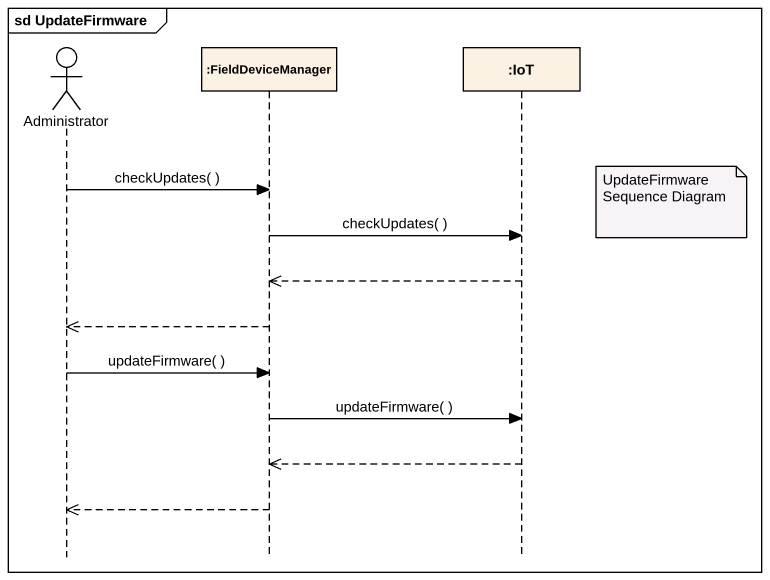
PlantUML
@startuml
mainframe sd UpdateFirmware
hide footbox
actor Administrator
participant ":FieldDeviceManager" as FieldDeviceManager
participant ":IoT" as IoT

Administrator -> FieldDeviceManager : checkUpdates( )
note right of IoT
  UpdateFirmware
  Sequence Diagram
end note
FieldDeviceManager -> IoT : checkUpdates( )
IoT -->> FieldDeviceManager
FieldDeviceManager -->> Administrator
Administrator -> FieldDeviceManager : updateFirmware( )
FieldDeviceManager -> IoT : updateFirmware( )
IoT -->> FieldDeviceManager
FieldDeviceManager -->> Administrator
@enduml
